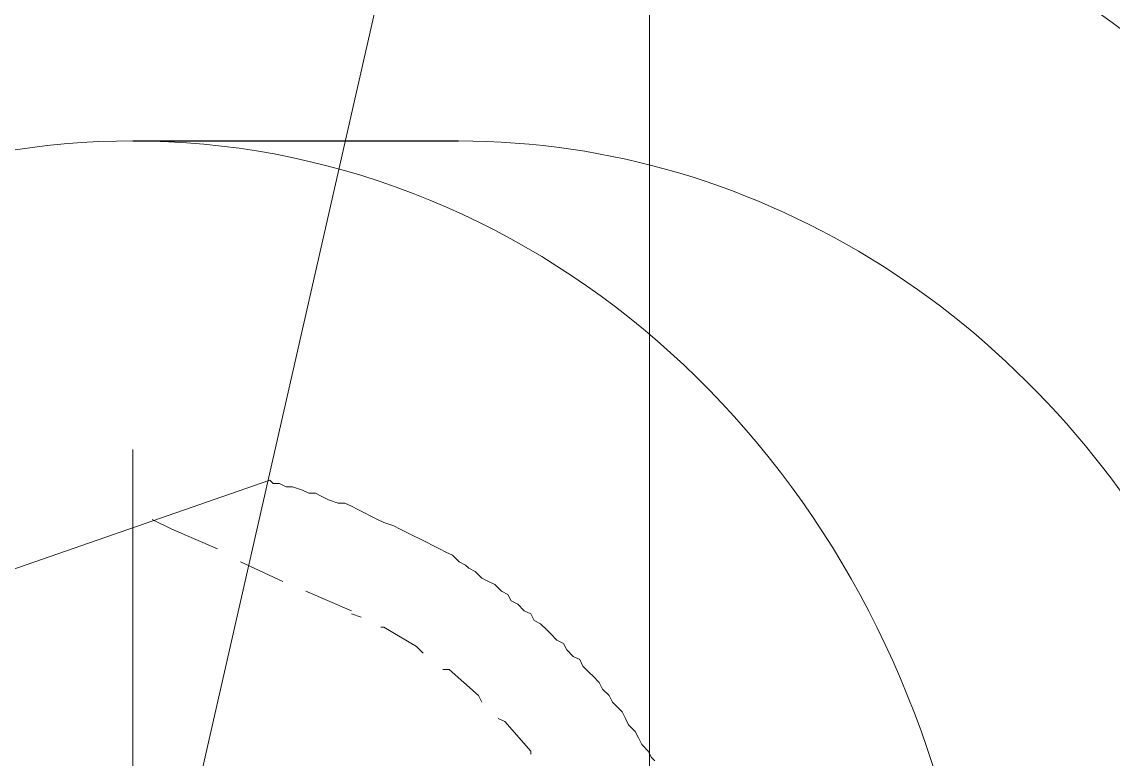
# Model space of a CAD drawing. Header units: millimetres. Extents: x 89051 to 218395, y -330386 to -125649.
# Drawn here: x 92549.65 to 92590.13, y -127009.4 to -126982.05 of the extents above; entities that cross this region are included whole.
import ezdxf

# ---------------------------------------------------------------- set-up
doc = ezdxf.new("R2010")
doc.units = ezdxf.units.MM
doc.header["$LTSCALE"] = 13
for name, pattern in [('1 实线', [0]), ('ACAD_ISO04W100', [30, 24, -3, 0, -3]), ('CENTER', [50.8, 31.75, -6.35, 6.35, -6.35])]:
    doc.linetypes.add(name, pattern=pattern)
doc.layers.get('0').update_dxf_attribs({"color": 1, "linetype": 'CENTER'})
doc.layers.add('C00-00-00', color=7, linetype='Continuous')
doc.layers.add('粗实线', color=4, linetype='Continuous')
doc.layers.add('标注、文本', color=3, linetype='Continuous', lineweight=25)
doc.layers.add('铁心', color=3, linetype='Continuous', lineweight=0)

msp = doc.modelspace()

# ---------------------------------------------------------------- linework, layer by layer
at = {"color": 7, "linetype": '1 实线', "lineweight": 0}
for centre, major_axis, ratio, start_param, end_param in [((92568.998, -127021.077), (0, 45.983), 0.866025, 2.304713, 7.120065), ((92572.931, -127021.077), (0, 45.983), 0.866025, 3.141593, 6.283185), ((92553.767, -127021.077), (0, -34.608), 0.908418, 5.225125, 10.48821), ((92565.852, -127021.077), (0, -34.608), 0.908418, 6.283185, 9.424778)]:
    msp.add_ellipse(centre, major_axis=major_axis, ratio=ratio, start_param=start_param, end_param=end_param, dxfattribs=at)
at = {"layer": 'C00-00-00', "lineweight": 15}
for points in [[(92558.85, -126999.054), (92535.858, -127007.04)], [(92573.128, -127009.461), (92573.007, -127009.34), (92572.886, -127009.098), (92572.644, -127008.856), (92572.523, -127008.614), (92572.402, -127008.372), (92572.16, -127008.129), (92572.039, -127007.887), (92571.918, -127007.645), (92571.676, -127007.403), (92571.555, -127007.282), (92571.434, -127007.04), (92571.192, -127006.798), (92571.071, -127006.556), (92570.829, -127006.314), (92570.708, -127006.193), (92570.466, -127005.951), (92570.345, -127005.709), (92570.103, -127005.588), (92569.861, -127005.346), (92569.74, -127005.104), (92569.498, -127004.983), (92569.256, -127004.741), (92569.135, -127004.62), (92568.893, -127004.378), (92568.651, -127004.257), (92568.53, -127004.015), (92568.288, -127003.894), (92568.046, -127003.652), (92567.804, -127003.531), (92567.683, -127003.289), (92567.441, -127003.168), (92567.199, -127002.926), (92566.957, -127002.805), (92566.715, -127002.684), (92566.473, -127002.442), (92566.231, -127002.321), (92566.11, -127002.2), (92565.868, -127002.079), (92565.626, -127001.837), (92565.384, -127001.716), (92565.142, -127001.595), (92564.9, -127001.474), (92564.658, -127001.353), (92564.416, -127001.232), (92564.174, -127001.111), (92563.932, -127000.99), (92563.69, -127000.869), (92563.448, -127000.748), (92563.085, -127000.627), (92562.843, -127000.506), (92562.601, -127000.385), (92562.359, -127000.264), (92562.117, -127000.143), (92561.875, -127000.022), (92561.633, -126999.901), (92561.391, -126999.901), (92561.028, -126999.78), (92560.786, -126999.659), (92560.544, -126999.538), (92560.302, -126999.538), (92560.06, -126999.417), (92559.697, -126999.296), (92559.455, -126999.296), (92559.213, -126999.175), (92558.971, -126999.175), (92558.85, -126999.054)], [(92555.219, -127000.869), (92554.493, -127000.506)], [(92556.913, -127001.595), (92555.219, -127000.869)], [(92559.334, -127002.805), (92557.761, -127002.079)], [(92561.875, -127003.894), (92560.181, -127003.168)], [(92562.238, -127004.136), (92561.875, -127004.015)], [(92563.085, -127004.499), (92562.964, -127004.499)], [(92564.295, -127005.225), (92563.085, -127004.499)], [(92564.537, -127005.467), (92564.295, -127005.225)], [(92565.505, -127006.072), (92565.263, -127006.072)], [(92566.594, -127007.04), (92565.505, -127006.072)], [(92566.715, -127007.282), (92566.594, -127007.04)], [(92567.562, -127008.008), (92567.32, -127007.887)], [(92568.53, -127009.098), (92567.562, -127008.008)], [(92568.53, -127009.219), (92568.53, -127009.098)]]:
    msp.add_lwpolyline(points, dxfattribs=at)
at = {"layer": '标注、文本', "color": 1, "linetype": 'ACAD_ISO04W100', "lineweight": 15}
for p, q in [((92572.931, -127080.467), (92572.931, -126961.688)), ((92553.767, -127044.24), (92553.767, -126997.915))]:
    msp.add_line(p, q, dxfattribs=at)
at = {"layer": '粗实线', "ltscale": 2}
msp.add_line((92553.767, -126986.469), (92565.852, -126986.469), dxfattribs=at)
at = {"layer": '铁心'}
msp.add_lwpolyline([(92553.767, -127021.077), (92726.78, -126261.387), (92726.78, -126261.387)], dxfattribs=at)

doc.saveas('drawing.dxf')
